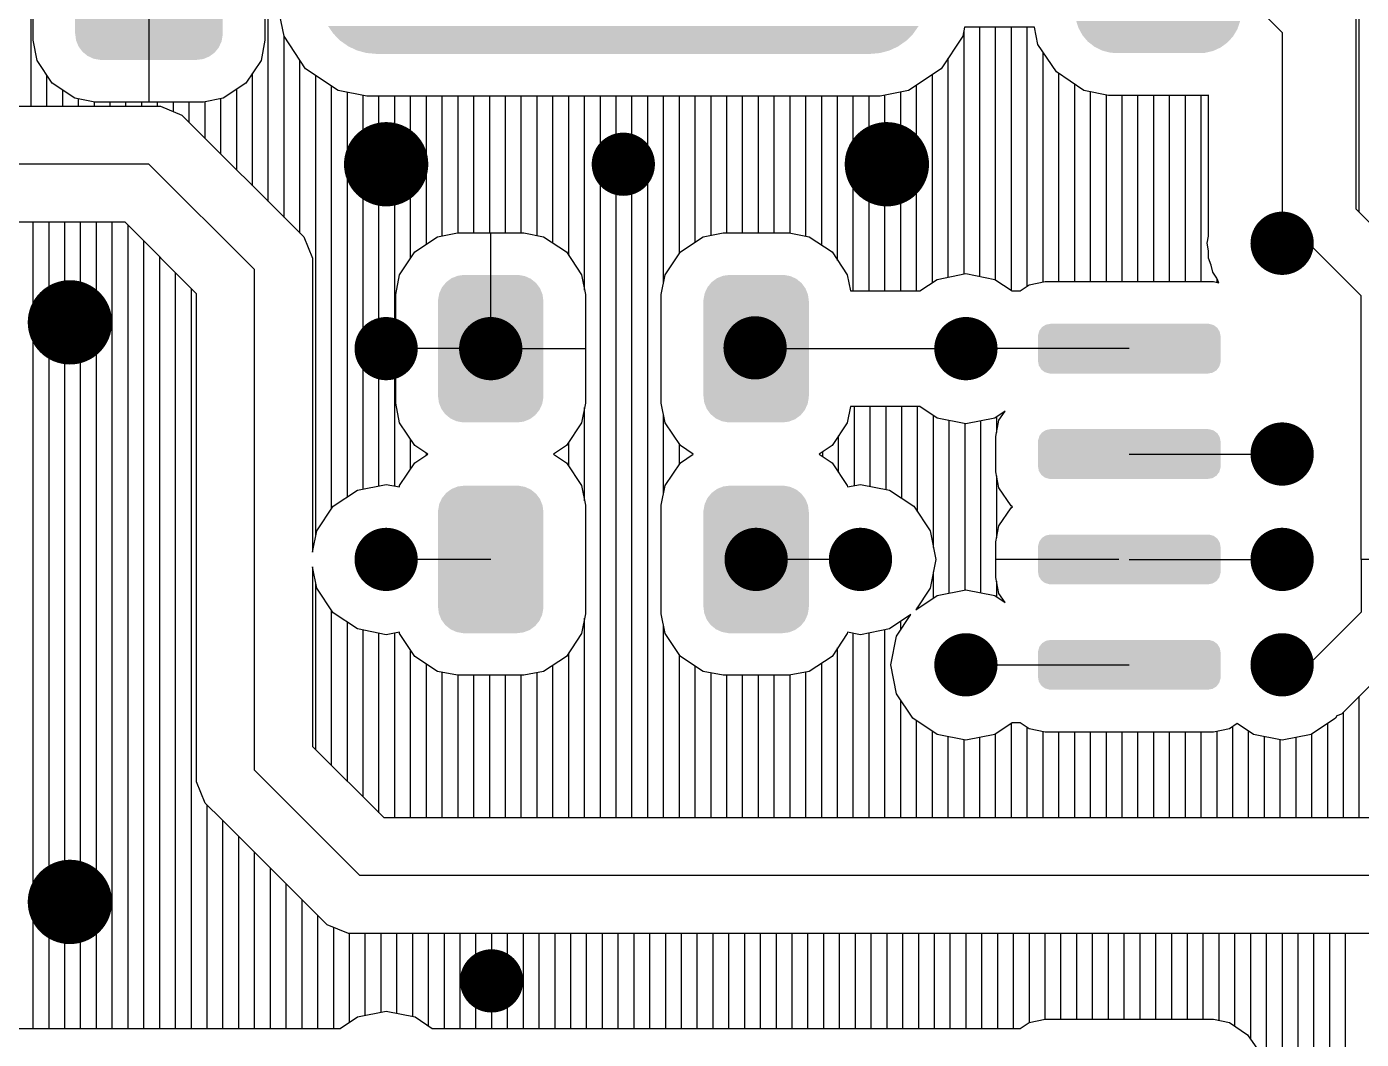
# Model space of a CAD drawing. Extents: x 295 to 953, y 10 to 290.
# Drawn here: x 690.69 to 717.22, y 147.46 to 167.6 of the extents above; entities that cross this region are included whole.
import ezdxf

# ---------------------------------------------------------------- set-up
doc = ezdxf.new("R2010")
doc.units = 0
doc.header["$LTSCALE"] = 5
doc.header["$MEASUREMENT"] = 0
doc.layers.get('0').update_dxf_attribs({"linetype": 'CONTINUOUS', "lineweight": 25})
doc.layers.add('DV-INT-A3_TOP', color=10, linetype='CONTINUOUS')

msp = doc.modelspace()

# ---------------------------------------------------------------- linework, layer by layer
for points, const_width in [([(697.417, 164.864, 1), (698.255, 164.864, 1)], 0.838), ([(707.371, 164.864, 1), (708.209, 164.864, 1)], 0.838), ([(702.237, 164.864, 1), (702.865, 164.864, 1)], 0.629), ([(715.333, 163.292, 1), (715.962, 163.292, 1)], 0.629), ([(691.13, 161.72, 1), (691.969, 161.72, 1)], 0.838), ([(704.856, 161.213, 1), (705.485, 161.213, 1)], 0.629), ([(697.522, 161.197, 1), (698.15, 161.197, 1)], 0.629), ([(699.6, 161.197, 1), (700.229, 161.197, 1)], 0.629), ([(709.047, 161.197, 1), (709.676, 161.197, 1)], 0.629), ([(715.333, 159.101, 1), (715.962, 159.101, 1)], 0.629), ([(697.522, 157.006, 1), (698.15, 157.006, 1)], 0.629), ([(704.877, 157.006, 1), (705.506, 157.006, 1)], 0.629), ([(706.951, 157.006, 1), (707.58, 157.006, 1)], 0.629), ([(715.333, 157.006, 1), (715.962, 157.006, 1)], 0.629), ([(709.047, 154.91, 1), (709.676, 154.91, 1)], 0.629), ([(715.333, 154.91, 1), (715.962, 154.91, 1)], 0.629), ([(691.13, 150.195, 1), (691.969, 150.195, 1)], 0.838), ([(699.617, 148.624, 1), (700.246, 148.624, 1)], 0.629)]:
    msp.add_lwpolyline(points, format="xyb", close=True, dxfattribs=dict(const_width=const_width))
for points in [[(691.654, 167.462), (691.654, 168.51), (694.588, 167.462), (694.588, 168.51)], [(711.598, 167.574), (711.556, 167.709), (714.766, 167.574), (714.813, 167.709)], [(691.658, 167.435), (691.654, 167.462), (694.587, 167.435), (694.588, 167.462)], [(691.671, 167.331), (691.658, 167.435), (694.569, 167.331), (694.587, 167.435)], [(696.788, 167.458), (696.682, 167.611), (708.313, 167.458), (708.42, 167.611)], [(696.794, 167.453), (696.788, 167.458), (708.309, 167.453), (708.313, 167.458)], [(696.924, 167.321), (696.794, 167.453), (708.177, 167.321), (708.309, 167.453)], [(711.611, 167.552), (711.598, 167.574), (714.759, 167.552), (714.766, 167.574)], [(711.679, 167.429), (711.611, 167.552), (714.686, 167.429), (714.759, 167.552)], [(711.695, 167.409), (711.679, 167.429), (714.674, 167.409), (714.686, 167.429)], [(691.681, 167.305), (691.671, 167.331), (694.564, 167.305), (694.569, 167.331)], [(691.72, 167.208), (691.681, 167.305), (694.519, 167.208), (694.564, 167.305)], [(691.737, 167.185), (691.72, 167.208), (694.509, 167.185), (694.519, 167.208)], [(691.798, 167.101), (691.737, 167.185), (694.441, 167.101), (694.509, 167.185)], [(696.93, 167.317), (696.924, 167.321), (708.172, 167.317), (708.177, 167.321)], [(697.082, 167.21), (696.93, 167.317), (708.019, 167.21), (708.172, 167.317)], [(697.089, 167.206), (697.082, 167.21), (708.014, 167.206), (708.019, 167.21)], [(697.256, 167.127), (697.089, 167.206), (707.844, 167.127), (708.014, 167.206)], [(711.786, 167.302), (711.695, 167.409), (714.578, 167.302), (714.674, 167.409)], [(711.808, 167.286), (711.786, 167.302), (714.563, 167.286), (714.578, 167.302)], [(711.917, 167.2), (711.808, 167.286), (714.446, 167.2), (714.563, 167.286)], [(711.943, 167.187), (711.917, 167.2), (714.429, 167.187), (714.446, 167.2)], [(712.066, 167.126), (711.943, 167.187), (714.296, 167.126), (714.429, 167.187)], [(691.822, 167.082), (691.798, 167.101), (694.425, 167.082), (694.441, 167.101)], [(691.901, 167.018), (691.822, 167.082), (694.337, 167.018), (694.425, 167.082)], [(691.931, 167.004), (691.901, 167.018), (694.318, 167.004), (694.337, 167.018)], [(692.021, 166.962), (691.931, 167.004), (694.214, 166.962), (694.318, 167.004)], [(692.062, 166.955), (692.021, 166.962), (694.195, 166.955), (694.214, 166.962)], [(692.151, 166.939), (692.062, 166.955), (694.07, 166.939), (694.195, 166.955)], [(692.178, 166.938), (692.151, 166.939), (694.064, 166.938), (694.07, 166.939)], [(697.265, 167.125), (697.256, 167.127), (707.839, 167.125), (707.844, 167.127)], [(697.442, 167.076), (697.265, 167.125), (707.657, 167.076), (707.839, 167.125)], [(697.455, 167.075), (697.442, 167.076), (707.653, 167.075), (707.657, 167.076)], [(697.641, 167.058), (697.455, 167.075), (707.461, 167.058), (707.653, 167.075)], [(712.097, 167.117), (712.066, 167.126), (714.278, 167.117), (714.296, 167.126)], [(712.227, 167.083), (712.097, 167.117), (714.131, 167.083), (714.278, 167.117)], [(712.286, 167.079), (712.227, 167.083), (714.116, 167.079), (714.131, 167.083)], [(712.369, 167.074), (712.286, 167.079), (713.95, 167.074), (714.116, 167.079)], [(712.393, 167.073), (712.369, 167.074), (712.393, 167.073), (712.417, 167.074)], [(699.137, 162.598), (699.241, 162.639), (700.686, 162.598), (700.596, 162.639)], [(699.241, 162.639), (699.26, 162.647), (700.596, 162.639), (700.555, 162.647)], [(699.26, 162.647), (699.385, 162.663), (700.555, 162.647), (700.466, 162.663)], [(699.385, 162.663), (699.391, 162.663), (700.466, 162.663), (700.439, 162.663)], [(704.413, 162.598), (704.517, 162.639), (705.963, 162.598), (705.872, 162.639)], [(704.517, 162.639), (704.536, 162.647), (705.872, 162.639), (705.831, 162.647)], [(704.536, 162.647), (704.662, 162.663), (705.831, 162.647), (705.742, 162.663)], [(704.662, 162.663), (704.667, 162.663), (705.742, 162.663), (705.715, 162.663)], [(698.891, 162.297), (698.936, 162.394), (700.935, 162.297), (700.897, 162.394)], [(698.936, 162.394), (698.947, 162.417), (700.897, 162.394), (700.88, 162.417)], [(698.947, 162.417), (699.015, 162.5), (700.88, 162.417), (700.819, 162.5)], [(699.015, 162.5), (699.03, 162.519), (700.819, 162.5), (700.795, 162.519)], [(699.03, 162.519), (699.118, 162.584), (700.795, 162.519), (700.716, 162.584)], [(699.118, 162.584), (699.137, 162.598), (700.716, 162.584), (700.686, 162.598)], [(704.168, 162.297), (704.212, 162.394), (706.212, 162.297), (706.173, 162.394)], [(704.212, 162.394), (704.223, 162.417), (706.173, 162.394), (706.156, 162.417)], [(704.223, 162.417), (704.291, 162.5), (706.156, 162.417), (706.095, 162.5)], [(704.291, 162.5), (704.307, 162.519), (706.095, 162.5), (706.072, 162.519)], [(704.307, 162.519), (704.395, 162.584), (706.072, 162.519), (705.993, 162.584)], [(704.395, 162.584), (704.413, 162.598), (705.993, 162.584), (705.963, 162.598)], [(698.867, 162.14), (698.868, 162.167), (700.963, 162.14), (700.959, 162.167)], [(698.867, 160.254), (698.867, 162.14), (700.963, 160.254), (700.963, 162.14)], [(698.868, 162.167), (698.887, 162.271), (700.959, 162.167), (700.946, 162.271)], [(698.887, 162.271), (698.891, 162.297), (700.946, 162.271), (700.935, 162.297)], [(704.144, 162.167), (704.163, 162.271), (706.236, 162.167), (706.222, 162.271)], [(704.144, 162.14), (704.144, 162.167), (706.239, 162.14), (706.236, 162.167)], [(704.144, 160.254), (704.144, 162.14), (706.239, 160.254), (706.239, 162.14)], [(704.163, 162.271), (704.168, 162.297), (706.222, 162.271), (706.212, 162.297)], [(710.821, 161.555), (710.863, 161.61), (714.394, 161.555), (714.36, 161.61)], [(710.863, 161.61), (710.876, 161.627), (714.36, 161.61), (714.338, 161.627)], [(710.876, 161.627), (710.937, 161.665), (714.338, 161.627), (714.288, 161.665)], [(710.937, 161.665), (710.953, 161.674), (714.288, 161.665), (714.254, 161.674)], [(710.953, 161.674), (711.036, 161.69), (714.254, 161.674), (714.2, 161.69)], [(711.036, 161.69), (711.042, 161.691), (714.2, 161.69), (714.177, 161.691)], [(710.795, 161.444), (710.796, 161.467), (714.424, 161.444), (714.42, 161.467)], [(710.795, 160.949), (710.795, 161.444), (714.424, 160.949), (714.424, 161.444)], [(710.796, 161.467), (710.815, 161.533), (714.42, 161.467), (714.407, 161.533)], [(710.815, 161.533), (710.821, 161.555), (714.407, 161.533), (714.394, 161.555)], [(710.799, 160.926), (710.795, 160.949), (714.423, 160.926), (714.424, 160.949)], [(710.811, 160.86), (710.799, 160.926), (714.404, 160.86), (714.423, 160.926)], [(710.825, 160.839), (710.811, 160.86), (714.398, 160.839), (714.404, 160.86)], [(710.859, 160.783), (710.825, 160.839), (714.356, 160.783), (714.398, 160.839)], [(710.881, 160.766), (710.859, 160.783), (714.343, 160.766), (714.356, 160.783)], [(710.931, 160.728), (710.881, 160.766), (714.281, 160.728), (714.343, 160.766)], [(710.964, 160.719), (710.931, 160.728), (714.266, 160.719), (714.281, 160.728)], [(711.018, 160.703), (710.964, 160.719), (714.183, 160.703), (714.266, 160.719)], [(711.042, 160.702), (711.018, 160.703), (714.177, 160.702), (714.183, 160.703)], [(698.871, 160.226), (698.867, 160.254), (700.962, 160.226), (700.963, 160.254)], [(704.147, 160.226), (704.144, 160.254), (706.238, 160.226), (706.239, 160.254)], [(698.884, 160.122), (698.871, 160.226), (700.943, 160.122), (700.962, 160.226)], [(698.894, 160.096), (698.884, 160.122), (700.938, 160.096), (700.943, 160.122)], [(698.933, 160), (698.894, 160.096), (700.894, 160), (700.938, 160.096)], [(698.95, 159.976), (698.933, 160), (700.883, 159.976), (700.894, 160)], [(704.16, 160.122), (704.147, 160.226), (706.22, 160.122), (706.238, 160.226)], [(704.171, 160.096), (704.16, 160.122), (706.215, 160.096), (706.22, 160.122)], [(704.209, 160), (704.171, 160.096), (706.17, 160), (706.215, 160.096)], [(704.226, 159.976), (704.209, 160), (706.16, 159.976), (706.17, 160)], [(699.011, 159.893), (698.95, 159.976), (700.815, 159.893), (700.883, 159.976)], [(699.035, 159.874), (699.011, 159.893), (700.799, 159.874), (700.815, 159.893)], [(699.113, 159.809), (699.035, 159.874), (700.712, 159.809), (700.799, 159.874)], [(699.143, 159.795), (699.113, 159.809), (700.693, 159.795), (700.712, 159.809)], [(699.234, 159.754), (699.143, 159.795), (700.589, 159.754), (700.693, 159.795)], [(699.275, 159.746), (699.234, 159.754), (700.57, 159.746), (700.589, 159.754)], [(699.364, 159.73), (699.275, 159.746), (700.444, 159.73), (700.57, 159.746)], [(699.391, 159.73), (699.364, 159.73), (700.439, 159.73), (700.444, 159.73)], [(704.287, 159.893), (704.226, 159.976), (706.092, 159.893), (706.16, 159.976)], [(704.311, 159.874), (704.287, 159.893), (706.076, 159.874), (706.092, 159.893)], [(704.39, 159.809), (704.311, 159.874), (705.988, 159.809), (706.076, 159.874)], [(704.42, 159.795), (704.39, 159.809), (705.969, 159.795), (705.988, 159.809)], [(704.51, 159.754), (704.42, 159.795), (705.865, 159.754), (705.969, 159.795)], [(704.552, 159.746), (704.51, 159.754), (705.846, 159.746), (705.865, 159.754)], [(704.64, 159.73), (704.552, 159.746), (705.721, 159.73), (705.846, 159.746)], [(704.667, 159.73), (704.64, 159.73), (705.715, 159.73), (705.721, 159.73)], [(710.815, 159.437), (710.821, 159.459), (714.407, 159.437), (714.394, 159.459)], [(710.821, 159.459), (710.863, 159.515), (714.394, 159.459), (714.36, 159.515)], [(710.863, 159.515), (710.876, 159.531), (714.36, 159.515), (714.338, 159.531)], [(710.876, 159.531), (710.937, 159.569), (714.338, 159.531), (714.288, 159.569)], [(710.937, 159.569), (710.953, 159.579), (714.288, 159.569), (714.254, 159.579)], [(710.953, 159.579), (711.036, 159.594), (714.254, 159.579), (714.2, 159.594)], [(711.036, 159.594), (711.042, 159.596), (714.2, 159.594), (714.177, 159.596)], [(710.795, 159.348), (710.796, 159.372), (714.424, 159.348), (714.42, 159.372)], [(710.795, 158.854), (710.795, 159.348), (714.424, 158.854), (714.424, 159.348)], [(710.796, 159.372), (710.815, 159.437), (714.42, 159.372), (714.407, 159.437)], [(710.799, 158.83), (710.795, 158.854), (714.423, 158.83), (714.424, 158.854)], [(710.811, 158.765), (710.799, 158.83), (714.404, 158.765), (714.423, 158.83)], [(710.825, 158.743), (710.811, 158.765), (714.398, 158.743), (714.404, 158.765)], [(710.859, 158.688), (710.825, 158.743), (714.356, 158.688), (714.398, 158.743)], [(710.881, 158.671), (710.859, 158.688), (714.343, 158.671), (714.356, 158.688)], [(710.931, 158.633), (710.881, 158.671), (714.281, 158.633), (714.343, 158.671)], [(699.03, 158.328), (699.118, 158.393), (700.795, 158.328), (700.716, 158.393)], [(699.118, 158.393), (699.137, 158.407), (700.716, 158.393), (700.686, 158.407)], [(699.137, 158.407), (699.241, 158.448), (700.686, 158.407), (700.596, 158.448)], [(699.241, 158.448), (699.26, 158.456), (700.596, 158.448), (700.555, 158.456)], [(699.26, 158.456), (699.385, 158.472), (700.555, 158.456), (700.466, 158.472)], [(699.385, 158.472), (699.391, 158.472), (700.466, 158.472), (700.439, 158.472)], [(704.307, 158.328), (704.395, 158.393), (706.072, 158.328), (705.993, 158.393)], [(704.395, 158.393), (704.413, 158.407), (705.993, 158.393), (705.963, 158.407)], [(704.413, 158.407), (704.517, 158.448), (705.963, 158.407), (705.872, 158.448)], [(704.517, 158.448), (704.536, 158.456), (705.872, 158.448), (705.831, 158.456)], [(704.536, 158.456), (704.662, 158.472), (705.831, 158.456), (705.742, 158.472)], [(704.662, 158.472), (704.667, 158.472), (705.742, 158.472), (705.715, 158.472)], [(710.964, 158.623), (710.931, 158.633), (714.266, 158.623), (714.281, 158.633)], [(711.018, 158.608), (710.964, 158.623), (714.183, 158.608), (714.266, 158.623)], [(711.042, 158.607), (711.018, 158.608), (714.177, 158.607), (714.183, 158.608)], [(698.891, 158.106), (698.936, 158.203), (700.935, 158.106), (700.897, 158.203)], [(698.936, 158.203), (698.947, 158.226), (700.897, 158.203), (700.88, 158.226)], [(698.947, 158.226), (699.015, 158.309), (700.88, 158.226), (700.819, 158.309)], [(699.015, 158.309), (699.03, 158.328), (700.819, 158.309), (700.795, 158.328)], [(704.168, 158.106), (704.212, 158.203), (706.212, 158.106), (706.173, 158.203)], [(704.212, 158.203), (704.223, 158.226), (706.173, 158.203), (706.156, 158.226)], [(704.223, 158.226), (704.291, 158.309), (706.156, 158.226), (706.095, 158.309)], [(704.291, 158.309), (704.307, 158.328), (706.095, 158.309), (706.072, 158.328)], [(698.867, 157.949), (698.868, 157.976), (700.963, 157.949), (700.959, 157.976)], [(698.867, 156.063), (698.867, 157.949), (700.963, 156.063), (700.963, 157.949)], [(698.868, 157.976), (698.887, 158.08), (700.959, 157.976), (700.946, 158.08)], [(698.887, 158.08), (698.891, 158.106), (700.946, 158.08), (700.935, 158.106)], [(704.144, 157.976), (704.163, 158.08), (706.236, 157.976), (706.222, 158.08)], [(704.144, 157.949), (704.144, 157.976), (706.239, 157.949), (706.236, 157.976)], [(704.144, 156.063), (704.144, 157.949), (706.239, 156.063), (706.239, 157.949)], [(704.163, 158.08), (704.168, 158.106), (706.222, 158.08), (706.212, 158.106)], [(710.796, 157.276), (710.815, 157.342), (714.42, 157.276), (714.407, 157.342)], [(710.815, 157.342), (710.821, 157.364), (714.407, 157.342), (714.394, 157.364)], [(710.821, 157.364), (710.863, 157.419), (714.394, 157.364), (714.36, 157.419)], [(710.863, 157.419), (710.876, 157.436), (714.36, 157.419), (714.338, 157.436)], [(710.876, 157.436), (710.937, 157.474), (714.338, 157.436), (714.288, 157.474)], [(710.937, 157.474), (710.953, 157.483), (714.288, 157.474), (714.254, 157.483)], [(710.953, 157.483), (711.036, 157.499), (714.254, 157.483), (714.2, 157.499)], [(711.036, 157.499), (711.042, 157.5), (714.2, 157.499), (714.177, 157.5)], [(710.795, 157.253), (710.796, 157.276), (714.424, 157.253), (714.42, 157.276)], [(710.795, 156.758), (710.795, 157.253), (714.424, 156.758), (714.424, 157.253)], [(710.799, 156.735), (710.795, 156.758), (714.423, 156.735), (714.424, 156.758)], [(710.811, 156.669), (710.799, 156.735), (714.404, 156.669), (714.423, 156.735)], [(710.825, 156.648), (710.811, 156.669), (714.398, 156.648), (714.404, 156.669)], [(710.859, 156.592), (710.825, 156.648), (714.356, 156.592), (714.398, 156.648)], [(710.881, 156.575), (710.859, 156.592), (714.343, 156.575), (714.356, 156.592)], [(710.931, 156.537), (710.881, 156.575), (714.281, 156.537), (714.343, 156.575)], [(710.964, 156.528), (710.931, 156.537), (714.266, 156.528), (714.281, 156.537)], [(711.018, 156.512), (710.964, 156.528), (714.183, 156.512), (714.266, 156.528)], [(711.042, 156.511), (711.018, 156.512), (714.177, 156.511), (714.183, 156.512)], [(698.871, 156.035), (698.867, 156.063), (700.962, 156.035), (700.963, 156.063)], [(698.884, 155.931), (698.871, 156.035), (700.943, 155.931), (700.962, 156.035)], [(704.147, 156.035), (704.144, 156.063), (706.238, 156.035), (706.239, 156.063)], [(704.16, 155.931), (704.147, 156.035), (706.22, 155.931), (706.238, 156.035)], [(698.894, 155.905), (698.884, 155.931), (700.938, 155.905), (700.943, 155.931)], [(698.933, 155.809), (698.894, 155.905), (700.894, 155.809), (700.938, 155.905)], [(698.95, 155.785), (698.933, 155.809), (700.883, 155.785), (700.894, 155.809)], [(699.011, 155.702), (698.95, 155.785), (700.815, 155.702), (700.883, 155.785)], [(704.171, 155.905), (704.16, 155.931), (706.215, 155.905), (706.22, 155.931)], [(704.209, 155.809), (704.171, 155.905), (706.17, 155.809), (706.215, 155.905)], [(704.226, 155.785), (704.209, 155.809), (706.16, 155.785), (706.17, 155.809)], [(704.287, 155.702), (704.226, 155.785), (706.092, 155.702), (706.16, 155.785)], [(699.035, 155.683), (699.011, 155.702), (700.799, 155.683), (700.815, 155.702)], [(699.113, 155.618), (699.035, 155.683), (700.712, 155.618), (700.799, 155.683)], [(699.143, 155.604), (699.113, 155.618), (700.693, 155.604), (700.712, 155.618)], [(699.234, 155.563), (699.143, 155.604), (700.589, 155.563), (700.693, 155.604)], [(699.275, 155.555), (699.234, 155.563), (700.57, 155.555), (700.589, 155.563)], [(699.364, 155.539), (699.275, 155.555), (700.444, 155.539), (700.57, 155.555)], [(699.391, 155.539), (699.364, 155.539), (700.439, 155.539), (700.444, 155.539)], [(704.311, 155.683), (704.287, 155.702), (706.076, 155.683), (706.092, 155.702)], [(704.39, 155.618), (704.311, 155.683), (705.988, 155.618), (706.076, 155.683)], [(704.42, 155.604), (704.39, 155.618), (705.969, 155.604), (705.988, 155.618)], [(704.51, 155.563), (704.42, 155.604), (705.865, 155.563), (705.969, 155.604)], [(704.552, 155.555), (704.51, 155.563), (705.846, 155.555), (705.865, 155.563)], [(704.64, 155.539), (704.552, 155.555), (705.721, 155.539), (705.846, 155.555)], [(704.667, 155.539), (704.64, 155.539), (705.715, 155.539), (705.721, 155.539)], [(710.796, 155.181), (710.815, 155.246), (714.42, 155.181), (714.407, 155.246)], [(710.815, 155.246), (710.821, 155.268), (714.407, 155.246), (714.394, 155.268)], [(710.821, 155.268), (710.863, 155.324), (714.394, 155.268), (714.36, 155.324)], [(710.863, 155.324), (710.876, 155.34), (714.36, 155.324), (714.338, 155.34)], [(710.876, 155.34), (710.937, 155.378), (714.338, 155.34), (714.288, 155.378)], [(710.937, 155.378), (710.953, 155.388), (714.288, 155.378), (714.254, 155.388)], [(710.953, 155.388), (711.036, 155.403), (714.254, 155.388), (714.2, 155.403)], [(711.036, 155.403), (711.042, 155.405), (714.2, 155.403), (714.177, 155.405)], [(710.795, 155.157), (710.796, 155.181), (714.424, 155.157), (714.42, 155.181)], [(710.795, 154.663), (710.795, 155.157), (714.424, 154.663), (714.424, 155.157)], [(710.799, 154.639), (710.795, 154.663), (714.423, 154.639), (714.424, 154.663)], [(710.811, 154.574), (710.799, 154.639), (714.404, 154.574), (714.423, 154.639)], [(710.825, 154.552), (710.811, 154.574), (714.398, 154.552), (714.404, 154.574)], [(710.859, 154.497), (710.825, 154.552), (714.356, 154.497), (714.398, 154.552)], [(710.881, 154.48), (710.859, 154.497), (714.343, 154.48), (714.356, 154.497)], [(710.931, 154.442), (710.881, 154.48), (714.281, 154.442), (714.343, 154.48)], [(710.964, 154.432), (710.931, 154.442), (714.266, 154.432), (714.281, 154.442)], [(711.018, 154.417), (710.964, 154.432), (714.183, 154.417), (714.266, 154.432)], [(711.042, 154.416), (711.018, 154.417), (714.177, 154.416), (714.183, 154.417)]]:
    msp.add_solid(points)
at = {"layer": 'DV-INT-A3_TOP', "color": 7}
for p, q in [((690.778, 166.016), (690.778, 183.304)), ((695.493, 164.122), (695.493, 181.234)), ((717.182, 163.912), (717.182, 172.78)), ((714.076, 169.055), (715.648, 167.483)), ((690.816, 167.328), (690.816, 168.644)), ((695.426, 168.644), (695.426, 167.328)), ((695.808, 167.408), (695.69, 167.978)), ((693.121, 167.776), (693.121, 166.1)), ((717.115, 167.772), (717.115, 163.975)), ((709.336, 167.588), (709.298, 167.408)), ((709.324, 162.684), (709.324, 167.533)), ((710.723, 167.588), (709.336, 167.588)), ((709.638, 162.634), (709.638, 167.588)), ((709.952, 162.563), (709.952, 167.588)), ((710.267, 162.353), (710.267, 167.588)), ((710.581, 162.441), (710.581, 167.588)), ((710.79, 167.248), (710.723, 167.588)), ((715.648, 167.483), (715.648, 163.292)), ((690.896, 166.93), (690.816, 167.328)), ((695.426, 167.328), (695.351, 166.93)), ((696.235, 166.762), (695.808, 167.408)), ((695.808, 163.808), (695.808, 167.403)), ((709.298, 167.408), (708.871, 166.762)), ((711.159, 166.699), (710.79, 167.248)), ((691.198, 166.477), (690.896, 166.93)), ((695.351, 166.93), (695.049, 166.477)), ((696.122, 163.493), (696.122, 166.934)), ((709.009, 162.622), (709.009, 166.976)), ((710.895, 162.521), (710.895, 167.089)), ((691.093, 166.016), (691.093, 166.632)), ((695.179, 164.436), (695.179, 166.678)), ((696.885, 166.331), (696.235, 166.762)), ((696.436, 157.483), (696.436, 166.628)), ((708.871, 166.762), (708.221, 166.331)), ((708.695, 162.513), (708.695, 166.649)), ((711.708, 166.331), (711.159, 166.699)), ((711.21, 162.529), (711.21, 166.662)), ((691.65, 166.175), (691.198, 166.477)), ((695.049, 166.477), (694.596, 166.175)), ((694.865, 164.751), (694.865, 166.356)), ((696.751, 158.02), (696.751, 166.419)), ((708.381, 162.349), (708.381, 166.435)), ((711.524, 162.529), (711.524, 166.452)), ((691.407, 166.016), (691.407, 166.339)), ((692.044, 166.1), (691.65, 166.175)), ((691.721, 166.016), (691.721, 166.163)), ((692.036, 166.016), (692.036, 166.1)), ((694.202, 166.1), (692.044, 166.1)), ((692.35, 166.016), (692.35, 166.1)), ((692.664, 166.016), (692.664, 166.1)), ((692.979, 166.016), (692.979, 166.1)), ((693.293, 166.016), (693.293, 166.1)), ((693.607, 165.907), (693.607, 166.1)), ((693.922, 165.694), (693.922, 166.1)), ((694.596, 166.175), (694.202, 166.1)), ((694.236, 165.379), (694.236, 166.104)), ((694.55, 165.065), (694.55, 166.167)), ((697.451, 166.217), (696.885, 166.331)), ((697.065, 158.25), (697.065, 166.293)), ((697.379, 158.41), (697.379, 166.23)), ((707.656, 166.217), (697.451, 166.217)), ((697.694, 158.472), (697.694, 166.217)), ((698.008, 158.464), (698.008, 166.217)), ((698.322, 162.995), (698.322, 166.217)), ((698.637, 163.275), (698.637, 166.217)), ((698.951, 163.439), (698.951, 166.217)), ((699.265, 163.502), (699.265, 166.217)), ((699.58, 163.502), (699.58, 166.217)), ((699.894, 163.502), (699.894, 166.217)), ((700.208, 163.502), (700.208, 166.217)), ((700.523, 163.502), (700.523, 166.217)), ((700.837, 163.447), (700.837, 166.217)), ((701.151, 163.296), (701.151, 166.217)), ((701.465, 163.049), (701.465, 166.217)), ((701.78, 162.362), (701.78, 166.217)), ((702.094, 151.872), (702.094, 166.217)), ((702.408, 151.872), (702.408, 166.217)), ((702.723, 151.872), (702.723, 166.217)), ((703.037, 151.872), (703.037, 166.217)), ((703.351, 162.504), (703.351, 166.217)), ((703.666, 163.091), (703.666, 166.217)), ((703.98, 163.317), (703.98, 166.217)), ((704.294, 163.451), (704.294, 166.217)), ((704.609, 163.502), (704.609, 166.217)), ((704.923, 163.502), (704.923, 166.217)), ((705.237, 163.502), (705.237, 166.217)), ((705.552, 163.502), (705.552, 166.217)), ((705.866, 163.497), (705.866, 166.217)), ((706.18, 163.435), (706.18, 166.217)), ((706.495, 163.254), (706.495, 166.217)), ((706.809, 162.953), (706.809, 166.217)), ((707.123, 162.349), (707.123, 166.217)), ((707.438, 162.349), (707.438, 166.217)), ((708.221, 166.331), (707.656, 166.217)), ((707.752, 162.349), (707.752, 166.238)), ((708.066, 162.349), (708.066, 166.301)), ((712.194, 166.234), (711.708, 166.331)), ((711.838, 162.529), (711.838, 166.305)), ((712.153, 162.529), (712.153, 166.243)), ((714.173, 166.234), (712.194, 166.234)), ((712.467, 162.529), (712.467, 166.234)), ((712.781, 162.529), (712.781, 166.234)), ((713.096, 162.529), (713.096, 166.234)), ((713.41, 162.529), (713.41, 166.234)), ((713.724, 162.529), (713.724, 166.234)), ((714.038, 162.529), (714.038, 166.234)), ((714.181, 166.238), (714.173, 166.234)), ((714.181, 163.435), (714.181, 166.238)), ((689.27, 166.016), (692.895, 166.016)), ((692.895, 166.016), (693.352, 166.016)), ((693.352, 166.016), (693.775, 165.84)), ((693.775, 165.84), (696.197, 163.418)), ((693.121, 164.864), (679.5, 164.864)), ((695.217, 162.768), (693.121, 164.864)), ((717.115, 163.975), (718.2, 162.894)), ((692.648, 163.711), (679.731, 163.711)), ((690.82, 147.681), (690.82, 163.711)), ((691.135, 147.681), (691.135, 163.711)), ((691.449, 147.681), (691.449, 163.711)), ((691.763, 147.681), (691.763, 163.711)), ((692.078, 147.681), (692.078, 163.711)), ((692.392, 147.681), (692.392, 163.711)), ((694.064, 162.29), (692.648, 163.711)), ((692.706, 147.681), (692.706, 163.652)), ((698.859, 163.422), (699.257, 163.502)), ((699.257, 163.502), (700.573, 163.502)), ((699.915, 161.406), (699.915, 163.502)), ((700.573, 163.502), (700.967, 163.422)), ((704.139, 163.422), (704.533, 163.502)), ((704.533, 163.502), (705.849, 163.502)), ((705.849, 163.502), (706.247, 163.422)), ((714.156, 163.292), (714.181, 163.435)), ((693.021, 147.681), (693.021, 163.338)), ((696.197, 163.418), (696.369, 162.995)), ((698.406, 163.12), (698.859, 163.422)), ((700.967, 163.422), (701.419, 163.12)), ((703.687, 163.12), (704.139, 163.422)), ((706.247, 163.422), (706.7, 163.12)), ((714.181, 163.145), (714.156, 163.292)), ((716.172, 163.292), (715.648, 163.292)), ((717.219, 162.244), (716.172, 163.292)), ((693.335, 147.681), (693.335, 163.024)), ((696.369, 162.995), (696.369, 157.148)), ((698.104, 162.668), (698.406, 163.12)), ((701.419, 163.12), (701.721, 162.668)), ((703.385, 162.668), (703.687, 163.12)), ((706.7, 163.12), (707.002, 162.668)), ((714.181, 162.999), (714.181, 163.145)), ((714.24, 162.86), (714.181, 162.999)), ((693.649, 147.681), (693.649, 162.71)), ((695.217, 152.815), (695.217, 162.768)), ((698.029, 162.274), (698.104, 162.668)), ((701.721, 162.668), (701.801, 162.274)), ((703.305, 162.274), (703.385, 162.668)), ((707.002, 162.668), (707.065, 162.349)), ((708.791, 162.575), (709.361, 162.689)), ((709.361, 162.689), (709.935, 162.575)), ((714.269, 162.718), (714.24, 162.86)), ((714.349, 162.596), (714.269, 162.718)), ((693.964, 147.681), (693.964, 162.395)), ((708.448, 162.349), (708.791, 162.575)), ((709.935, 162.575), (710.279, 162.349)), ((710.443, 162.349), (710.619, 162.466)), ((710.619, 162.466), (710.937, 162.529)), ((710.937, 162.529), (714.286, 162.529)), ((714.286, 162.529), (714.386, 162.508)), ((714.386, 162.508), (714.349, 162.596)), ((714.353, 162.513), (714.353, 162.584)), ((694.064, 152.584), (694.064, 162.29)), ((698.029, 160.115), (698.029, 162.274)), ((701.801, 162.274), (701.801, 160.115)), ((703.305, 160.115), (703.305, 162.274)), ((707.065, 162.349), (708.448, 162.349)), ((710.279, 162.349), (710.443, 162.349)), ((717.219, 157.006), (717.219, 162.244)), ((699.915, 161.197), (697.836, 161.197)), ((699.705, 161.197), (698.029, 161.197)), ((700.124, 161.197), (701.801, 161.197)), ((705.17, 161.213), (705.191, 161.197)), ((705.191, 161.197), (705.17, 161.213)), ((705.191, 161.197), (709.361, 161.197)), ((712.609, 161.197), (709.361, 161.197)), ((698.104, 159.721), (698.029, 160.115)), ((701.801, 160.115), (701.721, 159.721)), ((701.78, 158.171), (701.78, 160.027)), ((703.385, 159.721), (703.305, 160.115)), ((707.065, 160.044), (707.002, 159.721)), ((708.448, 160.044), (707.065, 160.044)), ((707.144, 158.472), (707.144, 160.044)), ((707.459, 158.46), (707.459, 160.044)), ((707.773, 158.397), (707.773, 160.044)), ((708.087, 158.221), (708.087, 160.044)), ((708.402, 157.949), (708.402, 160.044)), ((708.791, 159.814), (708.448, 160.044)), ((698.406, 159.269), (698.104, 159.721)), ((701.721, 159.721), (701.419, 159.269)), ((703.351, 158.313), (703.351, 159.885)), ((703.687, 159.269), (703.385, 159.721)), ((707.002, 159.721), (706.7, 159.269)), ((708.716, 157.244), (708.716, 159.864)), ((709.361, 159.7), (708.791, 159.814)), ((709.03, 156.339), (709.03, 159.763)), ((709.935, 159.814), (709.361, 159.7)), ((709.659, 156.343), (709.659, 159.759)), ((710.141, 159.952), (709.935, 159.814)), ((709.956, 159.453), (710.019, 159.772)), ((709.973, 159.529), (709.973, 159.839)), ((710.019, 159.772), (710.141, 159.952)), ((706.83, 158.732), (706.83, 159.466)), ((709.345, 156.398), (709.345, 159.705)), ((709.956, 158.745), (709.956, 159.453)), ((698.322, 158.804), (698.322, 159.394)), ((698.662, 159.101), (698.406, 159.269)), ((701.419, 159.269), (701.164, 159.101)), ((701.465, 158.858), (701.465, 159.34)), ((703.666, 158.9), (703.666, 159.298)), ((703.942, 159.101), (703.687, 159.269)), ((706.7, 159.269), (706.444, 159.101)), ((698.104, 158.477), (698.406, 158.929)), ((698.406, 158.929), (698.662, 159.101)), ((698.637, 159.084), (698.637, 159.114)), ((701.164, 159.101), (701.419, 158.929)), ((701.419, 158.929), (701.721, 158.477)), ((703.385, 158.477), (703.687, 158.929)), ((703.687, 158.929), (703.942, 159.101)), ((706.444, 159.101), (706.7, 158.929)), ((706.516, 159.051), (706.516, 159.147)), ((706.7, 158.929), (707.002, 158.477)), ((712.609, 159.101), (715.648, 159.101)), ((710.019, 158.426), (709.956, 158.745)), ((709.973, 157.433), (709.973, 158.669)), ((697.266, 158.384), (697.836, 158.498)), ((697.836, 158.498), (698.1, 158.447)), ((698.1, 158.447), (698.104, 158.477)), ((701.721, 158.477), (701.801, 158.083)), ((703.305, 158.083), (703.385, 158.477)), ((707.002, 158.477), (707.006, 158.447)), ((707.006, 158.447), (707.266, 158.498)), ((707.266, 158.498), (707.84, 158.384)), ((710.262, 158.07), (710.019, 158.426)), ((696.78, 158.062), (697.266, 158.384)), ((707.84, 158.384), (708.326, 158.062)), ((696.457, 157.576), (696.78, 158.062)), ((701.801, 158.083), (701.801, 155.924)), ((703.305, 155.924), (703.305, 158.083)), ((708.326, 158.062), (708.649, 157.576)), ((710.019, 157.676), (710.262, 158.032)), ((710.288, 158.053), (710.262, 158.07)), ((710.262, 158.032), (710.288, 158.053)), ((709.956, 157.358), (710.019, 157.676)), ((696.369, 157.148), (696.457, 157.576)), ((708.649, 157.576), (708.762, 157.006)), ((709.956, 156.649), (709.956, 157.358)), ((696.457, 156.431), (696.369, 156.859)), ((696.369, 156.859), (696.369, 153.288)), ((698.884, 157.006), (697.836, 157.006)), ((699.915, 157.006), (698.884, 157.006)), ((707.266, 157.006), (705.191, 157.006)), ((708.762, 157.006), (708.649, 156.431)), ((712.4, 157.006), (709.956, 157.006)), ((712.609, 157.006), (715.648, 157.006)), ((721.83, 157.006), (717.219, 157.006)), ((717.219, 157.006), (717.219, 155.958)), ((708.716, 156.239), (708.716, 156.762)), ((710.019, 156.331), (709.956, 156.649)), ((709.973, 156.264), (709.973, 156.574)), ((696.436, 153.225), (696.436, 156.524)), ((696.78, 155.945), (696.457, 156.431)), ((708.649, 156.431), (708.364, 156.004)), ((708.364, 156.004), (708.791, 156.289)), ((708.791, 156.289), (709.361, 156.402)), ((709.361, 156.402), (709.935, 156.289)), ((709.935, 156.289), (710.141, 156.151)), ((710.141, 156.151), (710.019, 156.331)), ((708.402, 156.029), (708.402, 156.058)), ((696.751, 152.911), (696.751, 155.987)), ((697.266, 155.623), (696.78, 155.945)), ((697.065, 152.597), (697.065, 155.757)), ((701.801, 155.924), (701.721, 155.53)), ((701.78, 151.872), (701.78, 155.836)), ((703.385, 155.53), (703.305, 155.924)), ((708.267, 155.908), (707.84, 155.623)), ((707.982, 155.48), (708.267, 155.908)), ((708.066, 155.61), (708.066, 155.773)), ((717.219, 155.958), (716.172, 154.91)), ((697.836, 155.509), (697.266, 155.623)), ((697.379, 152.282), (697.379, 155.597)), ((697.694, 151.968), (697.694, 155.535)), ((698.1, 155.56), (697.836, 155.509)), ((698.008, 151.872), (698.008, 155.543)), ((698.104, 155.53), (698.1, 155.56)), ((698.406, 155.078), (698.104, 155.53)), ((701.721, 155.53), (701.419, 155.078)), ((703.351, 151.872), (703.351, 155.694)), ((703.687, 155.078), (703.385, 155.53)), ((707.002, 155.53), (706.7, 155.078)), ((707.006, 155.56), (707.002, 155.53)), ((707.266, 155.509), (707.006, 155.56)), ((707.123, 151.872), (707.123, 155.535)), ((707.84, 155.623), (707.266, 155.509)), ((707.438, 151.872), (707.438, 155.543)), ((707.752, 151.872), (707.752, 155.606)), ((707.869, 154.91), (707.982, 155.48)), ((706.809, 151.872), (706.809, 155.245)), ((698.322, 151.872), (698.322, 155.203)), ((698.859, 154.776), (698.406, 155.078)), ((701.419, 155.078), (700.967, 154.776)), ((701.465, 151.872), (701.465, 155.149)), ((703.666, 151.872), (703.666, 155.107)), ((704.139, 154.776), (703.687, 155.078)), ((706.7, 155.078), (706.247, 154.776)), ((706.495, 151.872), (706.495, 154.944)), ((698.637, 151.872), (698.637, 154.923)), ((699.257, 154.701), (698.859, 154.776)), ((698.951, 151.872), (698.951, 154.759)), ((700.573, 154.701), (699.257, 154.701)), ((699.265, 151.872), (699.265, 154.701)), ((699.58, 151.872), (699.58, 154.701)), ((699.894, 151.872), (699.894, 154.701)), ((700.208, 151.872), (700.208, 154.701)), ((700.523, 151.872), (700.523, 154.701)), ((700.967, 154.776), (700.573, 154.701)), ((700.837, 151.872), (700.837, 154.751)), ((701.151, 151.872), (701.151, 154.902)), ((703.98, 151.872), (703.98, 154.881)), ((704.533, 154.701), (704.139, 154.776)), ((704.294, 151.872), (704.294, 154.747)), ((705.849, 154.701), (704.533, 154.701)), ((704.609, 151.872), (704.609, 154.701)), ((704.923, 151.872), (704.923, 154.701)), ((705.237, 151.872), (705.237, 154.701)), ((705.552, 151.872), (705.552, 154.701)), ((706.247, 154.776), (705.849, 154.701)), ((705.866, 151.872), (705.866, 154.701)), ((706.18, 151.872), (706.18, 154.763)), ((707.982, 154.336), (707.869, 154.91)), ((709.361, 154.91), (712.609, 154.91)), ((716.172, 154.91), (715.648, 154.91)), ((717.383, 154.487), (717.152, 154.256)), ((708.305, 153.85), (707.982, 154.336)), ((708.066, 151.872), (708.066, 154.206)), ((717.152, 154.256), (716.825, 153.929)), ((717.182, 151.872), (717.182, 154.286)), ((716.737, 153.892), (716.708, 153.85)), ((716.825, 153.929), (716.737, 153.892)), ((716.867, 151.872), (716.867, 153.971)), ((708.791, 153.527), (708.305, 153.85)), ((708.381, 151.872), (708.381, 153.799)), ((710.279, 153.758), (709.935, 153.527)), ((710.267, 151.872), (710.267, 153.749)), ((710.443, 153.758), (710.279, 153.758)), ((710.619, 153.636), (710.443, 153.758)), ((710.581, 151.872), (710.581, 153.661)), ((710.937, 153.573), (710.619, 153.636)), ((714.604, 153.636), (714.286, 153.573)), ((714.755, 153.741), (714.604, 153.636)), ((714.667, 151.872), (714.667, 153.682)), ((715.078, 153.527), (714.755, 153.741)), ((716.708, 153.85), (716.222, 153.527)), ((716.553, 151.872), (716.553, 153.749)), ((708.695, 151.872), (708.695, 153.59)), ((709.361, 153.414), (708.791, 153.527)), ((709.009, 151.872), (709.009, 153.481)), ((709.324, 151.872), (709.324, 153.418)), ((709.935, 153.527), (709.361, 153.414)), ((709.638, 151.872), (709.638, 153.468)), ((709.952, 151.872), (709.952, 153.54)), ((710.895, 151.872), (710.895, 153.582)), ((714.286, 153.573), (710.937, 153.573)), ((711.21, 151.872), (711.21, 153.573)), ((711.524, 151.872), (711.524, 153.573)), ((711.838, 151.872), (711.838, 153.573)), ((712.153, 151.872), (712.153, 153.573)), ((712.467, 151.872), (712.467, 153.573)), ((712.781, 151.872), (712.781, 153.573)), ((713.096, 151.872), (713.096, 153.573)), ((713.41, 151.872), (713.41, 153.573)), ((713.724, 151.872), (713.724, 153.573)), ((714.038, 151.872), (714.038, 153.573)), ((714.353, 151.872), (714.353, 153.59)), ((714.981, 151.872), (714.981, 153.59)), ((715.648, 153.414), (715.078, 153.527)), ((715.296, 151.872), (715.296, 153.481)), ((715.61, 151.872), (715.61, 153.418)), ((716.222, 153.527), (715.648, 153.414)), ((715.924, 151.872), (715.924, 153.468)), ((716.239, 151.872), (716.239, 153.54)), ((696.369, 153.288), (697.79, 151.872)), ((694.24, 152.161), (694.064, 152.584)), ((697.312, 150.719), (695.217, 152.815)), ((694.567, 151.834), (694.24, 152.161)), ((694.278, 147.681), (694.278, 152.127)), ((696.336, 150.065), (694.567, 151.834)), ((694.592, 147.681), (694.592, 151.813)), ((697.79, 151.872), (725.899, 151.872)), ((694.907, 147.681), (694.907, 151.499)), ((695.221, 147.681), (695.221, 151.184)), ((695.535, 147.681), (695.535, 150.87)), ((726.125, 150.719), (697.312, 150.719)), ((695.85, 147.681), (695.85, 150.556)), ((696.164, 147.681), (696.164, 150.241)), ((696.663, 149.738), (696.336, 150.065)), ((696.478, 147.681), (696.478, 149.927)), ((697.086, 149.567), (696.663, 149.738)), ((696.793, 147.681), (696.793, 149.688)), ((697.543, 149.567), (697.086, 149.567)), ((697.107, 147.802), (697.107, 149.567)), ((697.421, 147.936), (697.421, 149.567)), ((723.946, 149.567), (697.543, 149.567)), ((697.735, 147.999), (697.735, 149.567)), ((698.05, 147.978), (698.05, 149.567)), ((698.364, 147.915), (698.364, 149.567)), ((698.678, 147.731), (698.678, 149.567)), ((698.993, 147.681), (698.993, 149.567)), ((699.307, 147.681), (699.307, 149.567)), ((699.621, 147.681), (699.621, 149.567)), ((699.936, 147.681), (699.936, 149.567)), ((700.25, 147.681), (700.25, 149.567)), ((700.564, 147.681), (700.564, 149.567)), ((700.879, 147.681), (700.879, 149.567)), ((701.193, 147.681), (701.193, 149.567)), ((701.507, 147.681), (701.507, 149.567)), ((701.822, 147.681), (701.822, 149.567)), ((702.136, 147.681), (702.136, 149.567)), ((702.45, 147.681), (702.45, 149.567)), ((702.765, 147.681), (702.765, 149.567)), ((703.079, 147.681), (703.079, 149.567)), ((703.393, 147.681), (703.393, 149.567)), ((703.708, 147.681), (703.708, 149.567)), ((704.022, 147.681), (704.022, 149.567)), ((704.336, 147.681), (704.336, 149.567)), ((704.651, 147.681), (704.651, 149.567)), ((704.965, 147.681), (704.965, 149.567)), ((705.279, 147.681), (705.279, 149.567)), ((705.594, 147.681), (705.594, 149.567)), ((705.908, 147.681), (705.908, 149.567)), ((706.222, 147.681), (706.222, 149.567)), ((706.537, 147.681), (706.537, 149.567)), ((706.851, 147.681), (706.851, 149.567)), ((707.165, 147.681), (707.165, 149.567)), ((707.48, 147.681), (707.48, 149.567)), ((707.794, 147.681), (707.794, 149.567)), ((708.108, 147.681), (708.108, 149.567)), ((708.423, 147.681), (708.423, 149.567)), ((708.737, 147.681), (708.737, 149.567)), ((709.051, 147.681), (709.051, 149.567)), ((709.366, 147.681), (709.366, 149.567)), ((709.68, 147.681), (709.68, 149.567)), ((709.994, 147.681), (709.994, 149.567)), ((710.308, 147.681), (710.308, 149.567)), ((710.623, 147.798), (710.623, 149.567)), ((710.937, 147.861), (710.937, 149.567)), ((711.251, 147.861), (711.251, 149.567)), ((711.566, 147.861), (711.566, 149.567)), ((711.88, 147.861), (711.88, 149.567)), ((712.194, 147.861), (712.194, 149.567)), ((712.509, 147.861), (712.509, 149.567)), ((712.823, 147.861), (712.823, 149.567)), ((713.137, 147.861), (713.137, 149.567)), ((713.452, 147.861), (713.452, 149.567)), ((713.766, 147.861), (713.766, 149.567)), ((714.08, 147.861), (714.08, 149.567)), ((714.395, 147.84), (714.395, 149.567)), ((714.709, 147.727), (714.709, 149.567)), ((715.023, 147.467), (715.023, 149.567)), ((715.338, 141.671), (715.338, 149.567)), ((715.652, 141.734), (715.652, 149.567)), ((715.966, 141.671), (715.966, 149.567)), ((716.281, 141.583), (716.281, 149.567)), ((716.595, 141.373), (716.595, 149.567)), ((716.909, 140.996), (716.909, 149.567)), ((696.922, 147.681), (697.266, 147.907)), ((697.266, 147.907), (697.836, 148.02)), ((697.836, 148.02), (698.41, 147.907)), ((698.41, 147.907), (698.754, 147.681)), ((710.443, 147.681), (710.619, 147.798)), ((710.619, 147.798), (710.937, 147.861)), ((710.937, 147.861), (714.286, 147.861)), ((714.286, 147.861), (714.604, 147.798)), ((714.604, 147.798), (714.96, 147.555)), ((682.941, 147.681), (696.922, 147.681)), ((698.754, 147.681), (710.443, 147.681)), ((714.96, 147.555), (715.204, 147.199))]:
    msp.add_line(p, q, dxfattribs=at)

doc.saveas('drawing.dxf')
